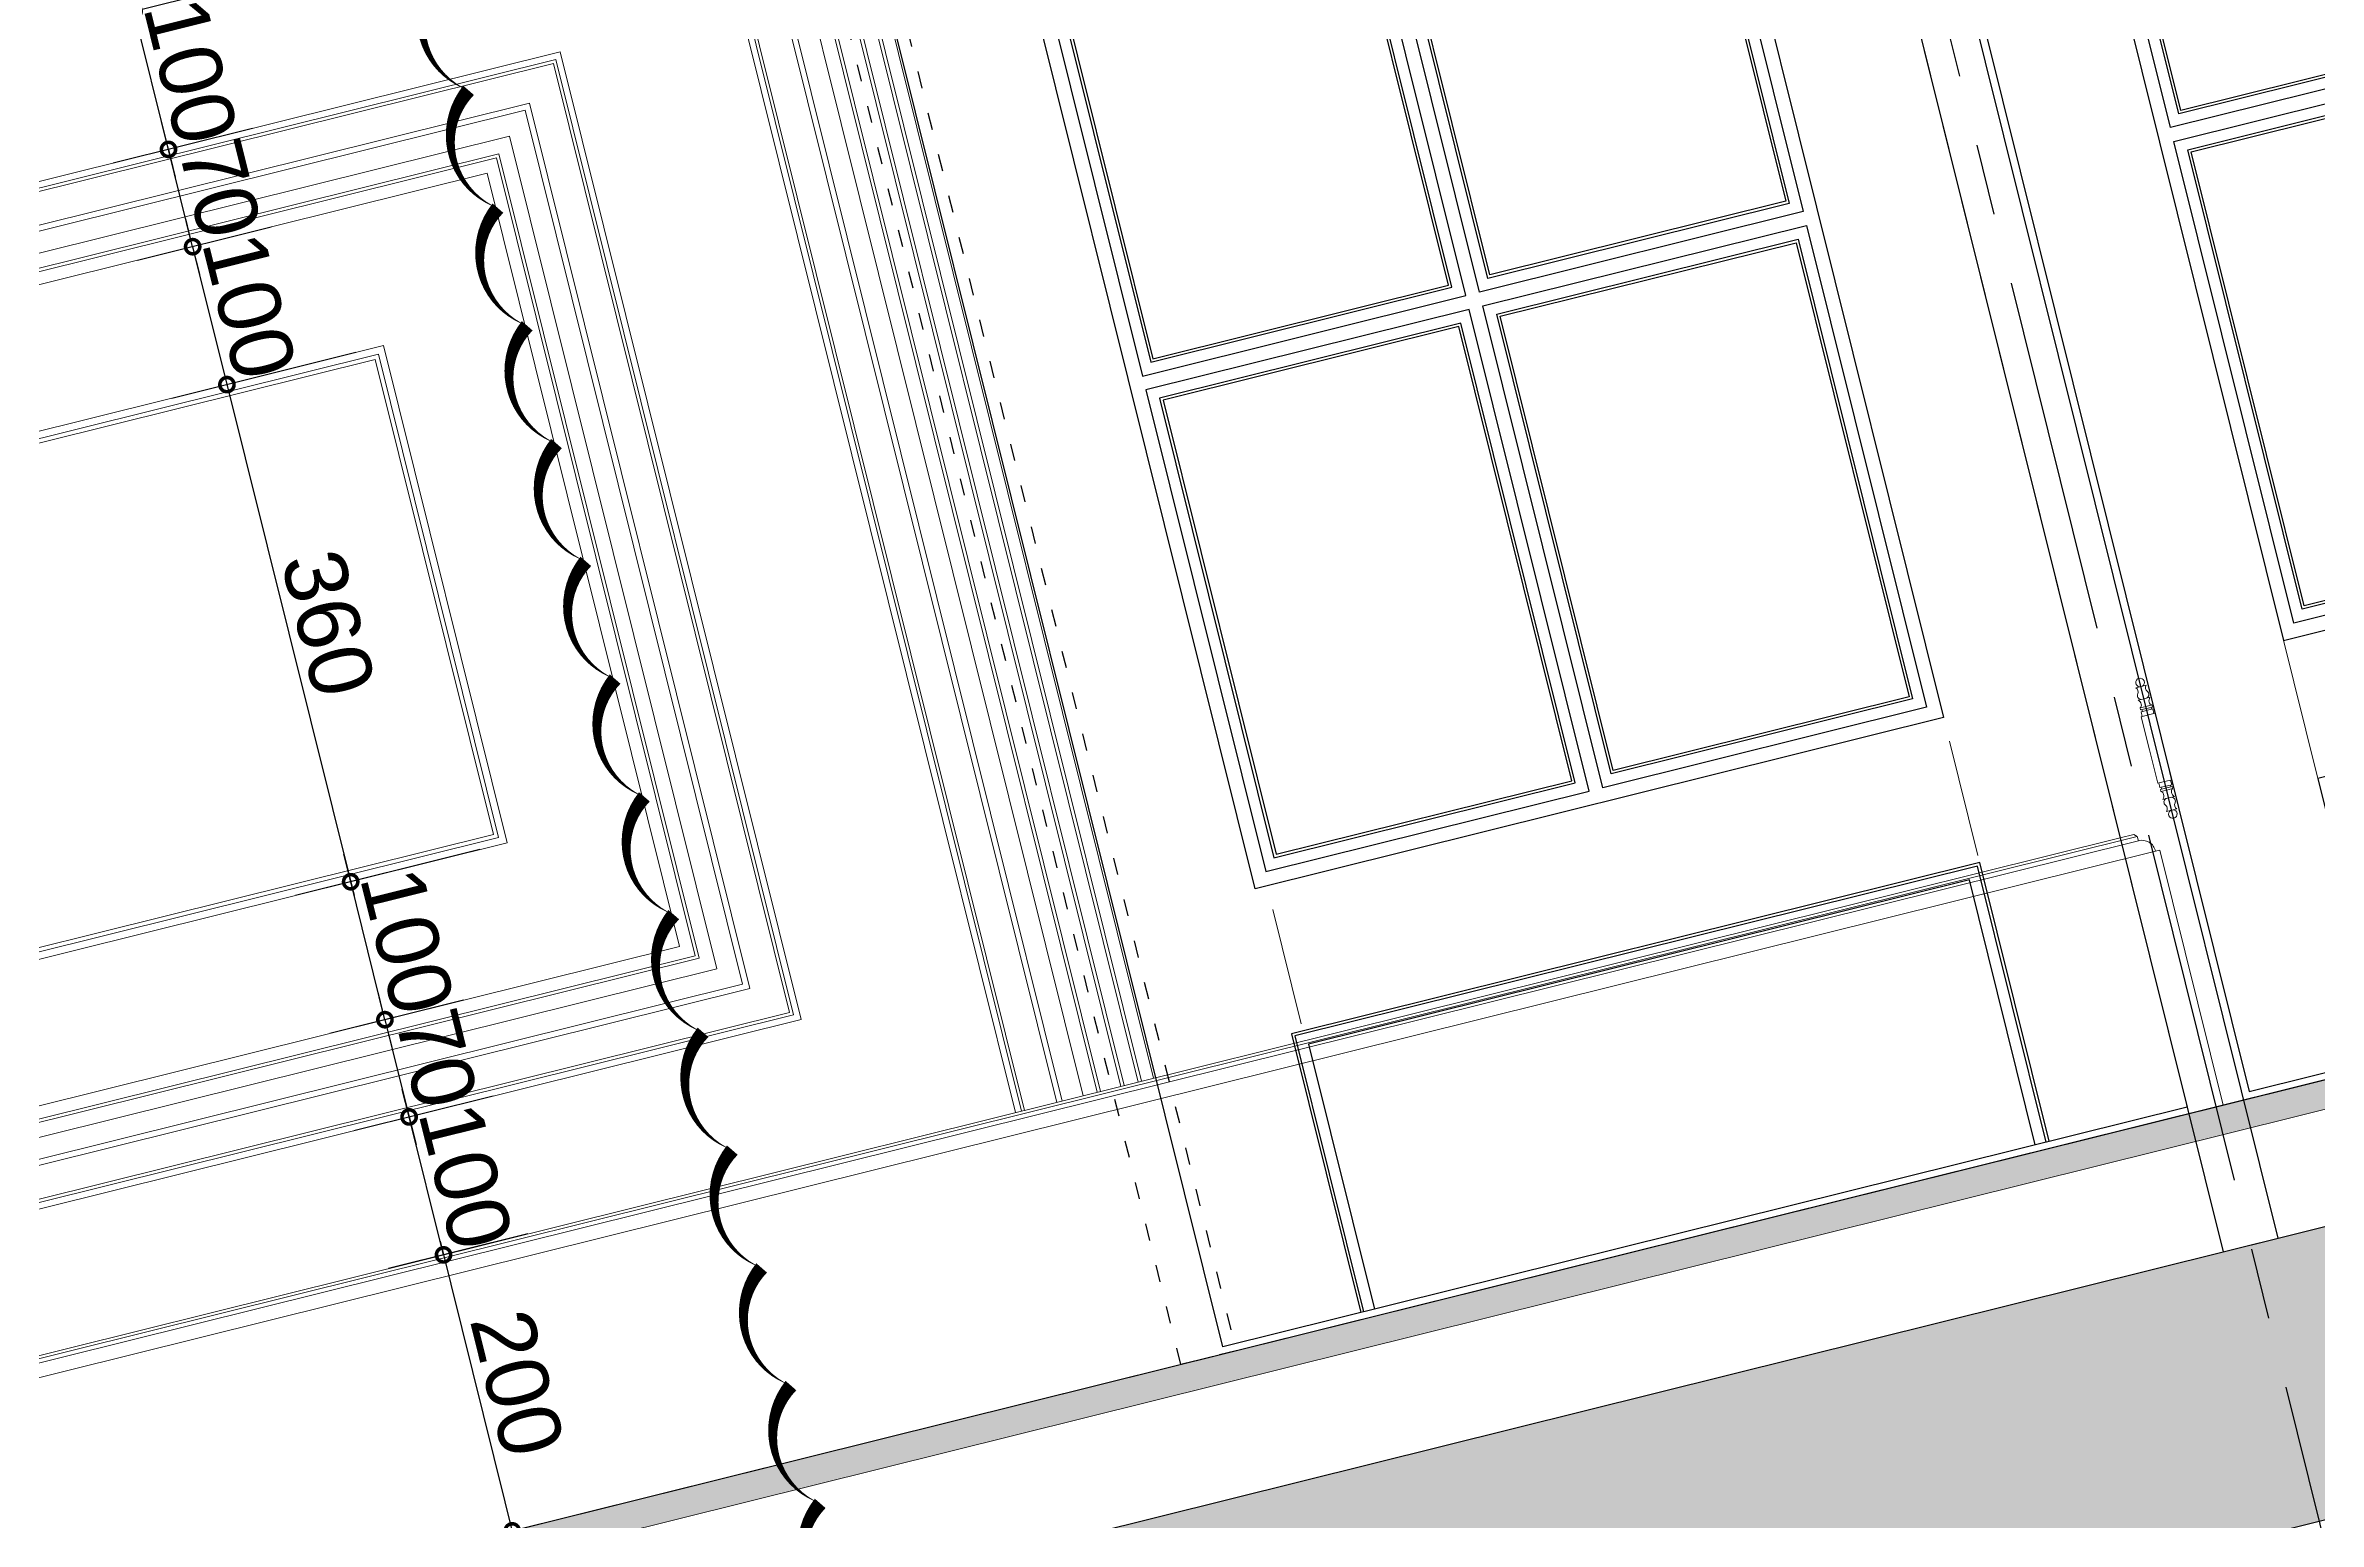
# Model space of a CAD drawing. Header units: inches. Extents: x 122939 to 389145, y 29603 to 574065.
# Drawn here: x 335618 to 337216, y 513212 to 514250 of the extents above; entities that cross this region are included whole.
import ezdxf

# ---------------------------------------------------------------- set-up
doc = ezdxf.new("R2010")
doc.units = ezdxf.units.IN
doc.header["$MEASUREMENT"] = 0
doc.linetypes.add('ACAD_ISO03W100', pattern=[30, 12, -18])
doc.linetypes.add('CENTER', pattern=[2, 1.25, -0.25, 0.25, -0.25])
for name, color, linetype in [('A-DIMESNION-1', 7, 'Continuous'), ('A-TEXT', 7, 'Continuous'), ('CQ marble hatch', 8, 'Continuous'), ('CQ Wall plan', 3, 'Continuous'), ('CQ wall section', 5, 'Continuous'), ('hatch', 8, 'Continuous'), ('Layer7', 8, 'Continuous')]:
    doc.layers.add(name, color=color, linetype=linetype)
doc.layers.add('CQ gypsum 2', color=42, linetype='Continuous', lineweight=0)
doc.layers.add('CQ Marble', color=6, linetype='Continuous', lineweight=0)
doc.styles.add('romans', font='romans.shx')
doc.styles.get("Standard").update_dxf_attribs({"font": 'arial.ttf'})
doc.dimstyles.new('CQ Anno', dxfattribs={"dimscale": 40, "dimtxt": 2.2, "dimasz": 300, "dimexe": 1, "dimexo": 0.5, "dimgap": 0.5, "dimtad": 1, "dimrnd": 1, "dimdsep": 46, "dimtxsty": 'Standard', "dimblk": 'DOTSMALL', "dimcen": 0.0025, "dimdle": 0.5, "dimclrd": 8, "dimclre": 8, "dimclrt": 2, "dimazin": 2, "dimtfac": 1, "dimtix": 1, "dimtmove": 1, "dimatfit": 0, "dimfxl": 50, "dimtolj": 1, "dimtzin": 0, "dimlwd": -1, "dimarcsym": 1})

# ---------------------------------------------------------------- blocks, each defined once
blk = doc.blocks.new('section a and b')
at = {"layer": 'CQ marble hatch', "ltscale": 1000}
h = blk.add_hatch(dxfattribs=at)
h.set_pattern_fill('ANSI36', color=256, scale=25, angle=-90, style=0)
h.set_pattern_definition([(315, (-98336.9395, 75766.195), (6.0766989, -1.65728152), [7.8125, -1.5625, 0, -1.5625])])
h.paths.add_polyline_path([(126942.6, -29210.5), (118702.1, -29210.5), (118702.1, -29190.5), (126942.6, -29190.5)])
at = {"layer": 'Layer7', "ltscale": 300}
h = blk.add_hatch(dxfattribs=at)
h.set_pattern_fill('AR-CONC', color=256, scale=10, style=0)
h.set_pattern_definition([(130, (126882.56, -934.096), (-71.72602, -6.27521), [7.5, -82.5]), (185, (126882.56, -934.096), (13.87513, 75.21921), [6, -66]), (79.5486, (126876.58, -934.62), (-57.85094, 68.94395), [6.37402, -70.11421]), (133.8158, (126882.56, -914.1), (-106.7241, -16.5519), [11.25, -123.75]), (83.3644, (126873.67, -915.47), (-93.46627, 97.4118), [9.56103, -105.1713]), (188.8158, (126882.56, -914.1), (-93.4662, 97.41186), [9, -99]), (159, (126872.56, -919.096), (-59.6907, -40.26189), [7.5, -82.5]), (214, (126872.56, -919.096), (-24.33153, 72.515), [6, -66]), (108.5486, (126867.586, -922.45), (-84.02226, 32.25305), [6.37402, -70.11421]), (142.5, (126882.56, -934.096), (-1.215986, 33.289385), [0, -65.2, 0, -67, 0, -66.25]), (172.5, (126882.56, -934.096), (-26.306954, 39.44117), [0, -38.2, 0, -63.7, 0, -25.25]), (212.5, (126904.86, -934.096), (-53.382244, -2.255487), [0, -25, 0, -78, 0, -103.5]), (222.5, (126914.86, -934.096), (-58.31862, 10.0105), [0, -32.5, 0, -51.8, 0, -73.5])])
h.paths.add_polyline_path([(118702.1, -29290.5), (126942.6, -29290.5), (126942.6, -29490.5), (118702.1, -29490.5)])
at = {"layer": 'CQ Marble'}
for p, q in [((118702.1, -29190.5, 0), (126942.6, -29190.5, 0)), ((118702.1, -29210.5, 0), (126942.6, -29210.5, 0))]:
    blk.add_line(p, q, dxfattribs=at)
at = {"layer": 'CQ Wall plan'}
blk.add_line((118702.1, -29290.5, 0), (126942.6, -29290.5, 0), dxfattribs=at)
blk.add_lwpolyline([(118702.1, -29490.5), (118702.1, -29490.5), (126942.6, -29490.5)], dxfattribs=at)
blk = doc.blocks.new('_DotSmall')
at = {"color": 0, "linetype": 'ByBlock', "const_width": 0.5}
blk.add_lwpolyline([(-0.0625, 0, 1), (0.0625, 0, 1)], format="xyb", close=True, dxfattribs=at)
blk = doc.blocks.new('*D285')
at = {"layer": 'A-DIMESNION-1', "color": 8, "lineweight": -2, "ltscale": 0.05, "transparency": 16777216}
for p, q in [((336598.7, 519154.1), (331167.4, 517802.8)), ((334379.5, 512815.8), (332523.1, 512354))]:
    blk.add_line(p, q, dxfattribs=at)
at = {"layer": 'A-DIMESNION-1', "color": 8, "ltscale": 0.05, "transparency": 16777216}
blk.add_line((332564.3, 512353.9), (331203.8, 517822.2), dxfattribs=at)
at = {"layer": 'Defpoints', "color": 0, "linetype": 'Continuous', "ltscale": 0.05, "transparency": 16777216}
for p in [(336618.1, 519159, 0), (331206.2, 517812.5), (334398.9, 512820.7)]:
    blk.add_point(p, dxfattribs=at)
at = {"layer": 'A-DIMESNION-1', "color": 8, "linetype": 'Continuous', "ltscale": 0.05, "transparency": 16777216, "xscale": 20, "yscale": 20, "zscale": 20}
for p, rotation in [((331206.2, 517812.5), 103.9714232843947), ((332561.9, 512363.6), 283.9714232843947)]:
    blk.add_blockref('_DotSmall', p, dxfattribs=dict(at, rotation=rotation))
at = {"layer": 'A-DIMESNION-1', "color": 2, "linetype": 'Continuous', "ltscale": 0.05, "transparency": 16777216, "insert": (331911.7, 515094.9), "char_height": 44, "attachment_point": 5, "rotation": 283.9714}
blk.add_mtext('\\A1;5615', dxfattribs=at)
blk = doc.blocks.new('*D300')
at = {"layer": 'A-DIMESNION-1', "color": 8, "lineweight": -2, "ltscale": 0.05, "transparency": 16777216}
for p, q in [((335957.3, 513414.5), (335859.3, 513390.1)), ((336138.4, 513253.4), (335907.6, 513196))]:
    blk.add_line(p, q, dxfattribs=at)
at = {"layer": 'A-DIMESNION-1', "color": 8, "ltscale": 0.05, "transparency": 16777216}
blk.add_line((335895.7, 513409.5), (335948.8, 513196), dxfattribs=at)
at = {"layer": 'Defpoints', "color": 0, "linetype": 'Continuous', "ltscale": 0.05, "transparency": 16777216}
for p in [(335976.7, 513419.3, 0), (336157.8, 513258.3), (335946.4, 513205.7)]:
    blk.add_point(p, dxfattribs=at)
at = {"layer": 'A-DIMESNION-1', "color": 8, "linetype": 'Continuous', "ltscale": 0.05, "transparency": 16777216, "xscale": 20, "yscale": 20, "zscale": 20}
for p, rotation in [((335898.1, 513399.8), 103.9714232843947), ((335946.4, 513205.7), 283.9714232843947)]:
    blk.add_blockref('_DotSmall', p, dxfattribs=dict(at, rotation=rotation))
at = {"layer": 'A-DIMESNION-1', "color": 2, "linetype": 'Continuous', "ltscale": 0.05, "transparency": 16777216, "insert": (335949.8, 513309.6), "char_height": 44, "attachment_point": 5, "rotation": 283.9714}
blk.add_mtext('\\A1;200', dxfattribs=at)
blk = doc.blocks.new('*D305')
at = {"layer": 'A-DIMESNION-1', "color": 8, "lineweight": -2, "ltscale": 0.05, "transparency": 16777216}
for p, q in [((335933.1, 513511.5), (335835.1, 513487.1)), ((335957.3, 513414.5), (335859.3, 513390.1))]:
    blk.add_line(p, q, dxfattribs=at)
at = {"layer": 'A-DIMESNION-1', "color": 8, "ltscale": 0.05, "transparency": 16777216}
for p, q in [((335873.9, 513496.8), (335869.1, 513516.2)), ((335898.1, 513399.8), (335873.9, 513496.8)), ((335898.1, 513399.8), (335902.9, 513380.4))]:
    blk.add_line(p, q, dxfattribs=at)
at = {"layer": 'Defpoints', "color": 0, "linetype": 'Continuous', "ltscale": 0.05, "transparency": 16777216}
for p in [(335952.5, 513516.4, 0), (335873.9, 513496.8), (335976.7, 513419.3, 0)]:
    blk.add_point(p, dxfattribs=at)
at = {"layer": 'A-DIMESNION-1', "color": 8, "linetype": 'Continuous', "ltscale": 0.05, "transparency": 16777216, "xscale": 20, "yscale": 20, "zscale": 20}
for p, rotation in [((335873.9, 513496.8), 283.9714232843946), ((335898.1, 513399.8), 103.9714232843946)]:
    blk.add_blockref('_DotSmall', p, dxfattribs=dict(at, rotation=rotation))
at = {"layer": 'A-DIMESNION-1', "color": 2, "linetype": 'Continuous', "ltscale": 0.05, "transparency": 16777216, "insert": (335913.6, 513455.2), "char_height": 44, "attachment_point": 5, "rotation": 283.9714}
blk.add_mtext('\\A1;100', dxfattribs=at)
blk = doc.blocks.new('*D310')
at = {"layer": 'A-DIMESNION-1', "color": 8, "lineweight": -2, "ltscale": 0.05, "transparency": 16777216}
for p, q in [((335912.2, 513578.9), (335818.1, 513555.5)), ((335933.1, 513511.5), (335835.1, 513487.1))]:
    blk.add_line(p, q, dxfattribs=at)
at = {"layer": 'A-DIMESNION-1', "color": 8, "ltscale": 0.05, "transparency": 16777216}
for p, q in [((335856.9, 513565.2), (335852.1, 513584.6)), ((335856.9, 513565.2), (335873.9, 513496.8)), ((335873.9, 513496.8), (335878.8, 513477.4))]:
    blk.add_line(p, q, dxfattribs=at)
at = {"layer": 'Defpoints', "color": 0, "linetype": 'Continuous', "ltscale": 0.05, "transparency": 16777216}
for p in [(335931.6, 513583.8), (335952.5, 513516.4, 0), (335873.9, 513496.8)]:
    blk.add_point(p, dxfattribs=at)
at = {"layer": 'A-DIMESNION-1', "color": 8, "linetype": 'Continuous', "ltscale": 0.05, "transparency": 16777216, "xscale": 20, "yscale": 20, "zscale": 20}
for p, rotation in [((335856.9, 513565.2), 283.9714232843947), ((335873.9, 513496.8), 103.9714232843947)]:
    blk.add_blockref('_DotSmall', p, dxfattribs=dict(at, rotation=rotation))
at = {"layer": 'A-DIMESNION-1', "color": 2, "linetype": 'Continuous', "ltscale": 0.05, "transparency": 16777216, "insert": (335893.1, 513537.9), "char_height": 44, "attachment_point": 5, "rotation": 283.9714}
blk.add_mtext('\\A1;70', dxfattribs=at)
blk = doc.blocks.new('*D315')
at = {"layer": 'A-DIMESNION-1', "color": 8, "lineweight": -2, "ltscale": 0.05, "transparency": 16777216}
for p, q in [((335923.5, 513684.8), (335794, 513652.6)), ((335912.2, 513578.9), (335818.1, 513555.5))]:
    blk.add_line(p, q, dxfattribs=at)
at = {"layer": 'A-DIMESNION-1', "color": 8, "ltscale": 0.05, "transparency": 16777216}
for p, q in [((335832.8, 513662.2), (335828, 513681.6)), ((335856.9, 513565.2), (335832.8, 513662.2)), ((335856.9, 513565.2), (335861.8, 513545.8))]:
    blk.add_line(p, q, dxfattribs=at)
at = {"layer": 'Defpoints', "color": 0, "linetype": 'Continuous', "ltscale": 0.05, "transparency": 16777216}
for p in [(335942.9, 513689.6, 0), (335832.8, 513662.2), (335931.6, 513583.8)]:
    blk.add_point(p, dxfattribs=at)
at = {"layer": 'A-DIMESNION-1', "color": 8, "linetype": 'Continuous', "ltscale": 0.05, "transparency": 16777216, "xscale": 20, "yscale": 20, "zscale": 20}
for p, rotation in [((335832.8, 513662.2), 283.9714232843946), ((335856.9, 513565.2), 103.9714232843946)]:
    blk.add_blockref('_DotSmall', p, dxfattribs=dict(at, rotation=rotation))
at = {"layer": 'A-DIMESNION-1', "color": 2, "linetype": 'Continuous', "ltscale": 0.05, "transparency": 16777216, "insert": (335872.5, 513620.6), "char_height": 44, "attachment_point": 5, "rotation": 283.9714}
blk.add_mtext('\\A1;100', dxfattribs=at)
blk = doc.blocks.new('*D320')
at = {"layer": 'A-DIMESNION-1', "color": 8, "lineweight": -2, "ltscale": 0.05, "transparency": 16777216}
for p, q in [((335836.5, 514034.4), (335707, 514002.1)), ((335923.5, 513684.8), (335794, 513652.6))]:
    blk.add_line(p, q, dxfattribs=at)
at = {"layer": 'A-DIMESNION-1', "color": 8, "ltscale": 0.05, "transparency": 16777216}
blk.add_line((335743.4, 514021.5), (335835.2, 513652.5), dxfattribs=at)
at = {"layer": 'Defpoints', "color": 0, "linetype": 'Continuous', "ltscale": 0.05, "transparency": 16777216}
for p in [(335855.9, 514039.2, 0), (335942.9, 513689.6, 0), (335832.8, 513662.2)]:
    blk.add_point(p, dxfattribs=at)
at = {"layer": 'A-DIMESNION-1', "color": 8, "linetype": 'Continuous', "ltscale": 0.05, "transparency": 16777216, "xscale": 20, "yscale": 20, "zscale": 20}
for p, rotation in [((335745.8, 514011.8), 103.9714232843947), ((335832.8, 513662.2), 283.9714232843947)]:
    blk.add_blockref('_DotSmall', p, dxfattribs=dict(at, rotation=rotation))
at = {"layer": 'A-DIMESNION-1', "color": 2, "linetype": 'Continuous', "ltscale": 0.05, "transparency": 16777216, "insert": (335816.9, 513843.9), "char_height": 44, "attachment_point": 5, "rotation": 283.9714}
blk.add_mtext('\\A1;360', dxfattribs=at)
blk = doc.blocks.new('*D325')
at = {"layer": 'A-DIMESNION-1', "color": 8, "lineweight": -2, "ltscale": 0.05, "transparency": 16777216}
for p, q in [((335777, 514122.6), (335682.8, 514099.2)), ((335836.5, 514034.4), (335707, 514002.1))]:
    blk.add_line(p, q, dxfattribs=at)
at = {"layer": 'A-DIMESNION-1', "color": 8, "ltscale": 0.05, "transparency": 16777216}
for p, q in [((335721.7, 514108.8), (335716.8, 514128.3)), ((335721.7, 514108.8), (335745.8, 514011.8)), ((335745.8, 514011.8), (335750.6, 513992.4))]:
    blk.add_line(p, q, dxfattribs=at)
at = {"layer": 'Defpoints', "color": 0, "linetype": 'Continuous', "ltscale": 0.05, "transparency": 16777216}
for p in [(335796.4, 514127.4), (335855.9, 514039.2, 0), (335745.8, 514011.8)]:
    blk.add_point(p, dxfattribs=at)
at = {"layer": 'A-DIMESNION-1', "color": 8, "linetype": 'Continuous', "ltscale": 0.05, "transparency": 16777216, "xscale": 20, "yscale": 20, "zscale": 20}
for p, rotation in [((335721.7, 514108.8), 283.9714232843947), ((335745.8, 514011.8), 103.9714232843947)]:
    blk.add_blockref('_DotSmall', p, dxfattribs=dict(at, rotation=rotation))
at = {"layer": 'A-DIMESNION-1', "color": 2, "linetype": 'Continuous', "ltscale": 0.05, "transparency": 16777216, "insert": (335761.4, 514067.2), "char_height": 44, "attachment_point": 5, "rotation": 283.9714}
blk.add_mtext('\\A1;100', dxfattribs=at)
blk = doc.blocks.new('*D330')
at = {"layer": 'A-DIMESNION-1', "color": 8, "ltscale": 0.05, "transparency": 16777216}
for p, q in [((335704.7, 514177.2), (335699.8, 514196.6)), ((335721.7, 514108.8), (335704.7, 514177.2)), ((335721.7, 514108.8), (335726.5, 514089.4))]:
    blk.add_line(p, q, dxfattribs=at)
at = {"layer": 'A-DIMESNION-1', "color": 8, "lineweight": -2, "ltscale": 0.05, "transparency": 16777216}
for p, q in [((335763.8, 514191.9), (335665.8, 514167.6)), ((335777, 514122.6), (335682.8, 514099.2))]:
    blk.add_line(p, q, dxfattribs=at)
at = {"layer": 'Defpoints', "color": 0, "linetype": 'Continuous', "ltscale": 0.05, "transparency": 16777216}
for p in [(335783.2, 514196.8, 0), (335704.7, 514177.2), (335796.4, 514127.4)]:
    blk.add_point(p, dxfattribs=at)
at = {"layer": 'A-DIMESNION-1', "color": 8, "linetype": 'Continuous', "ltscale": 0.05, "transparency": 16777216, "xscale": 20, "yscale": 20, "zscale": 20}
for p, rotation in [((335704.7, 514177.2), 283.9714232843946), ((335721.7, 514108.8), 103.9714232843946)]:
    blk.add_blockref('_DotSmall', p, dxfattribs=dict(at, rotation=rotation))
at = {"layer": 'A-DIMESNION-1', "color": 2, "linetype": 'Continuous', "ltscale": 0.05, "transparency": 16777216, "insert": (335740.8, 514149.9), "char_height": 44, "attachment_point": 5, "rotation": 283.9714}
blk.add_mtext('\\A1;70', dxfattribs=at)
blk = doc.blocks.new('*D335')
at = {"layer": 'A-DIMESNION-1', "color": 8, "ltscale": 0.05, "transparency": 16777216}
for p, q in [((335680.5, 514274.3), (335675.7, 514293.7)), ((335704.7, 514177.2), (335680.5, 514274.3)), ((335704.7, 514177.2), (335709.5, 514157.8))]:
    blk.add_line(p, q, dxfattribs=at)
at = {"layer": 'A-DIMESNION-1', "color": 8, "lineweight": -2, "ltscale": 0.05, "transparency": 16777216}
for p, q in [((335739.7, 514289), (335641.7, 514264.6)), ((335763.8, 514191.9), (335665.8, 514167.6))]:
    blk.add_line(p, q, dxfattribs=at)
at = {"layer": 'Defpoints', "color": 0, "linetype": 'Continuous', "ltscale": 0.05, "transparency": 16777216}
for p in [(335759.1, 514293.8, 0), (335680.5, 514274.3), (335783.2, 514196.8, 0)]:
    blk.add_point(p, dxfattribs=at)
at = {"layer": 'A-DIMESNION-1', "color": 8, "linetype": 'Continuous', "ltscale": 0.05, "transparency": 16777216, "xscale": 20, "yscale": 20, "zscale": 20}
for p, rotation in [((335680.5, 514274.3), 283.9714232843946), ((335704.7, 514177.2), 103.9714232843946)]:
    blk.add_blockref('_DotSmall', p, dxfattribs=dict(at, rotation=rotation))
at = {"layer": 'A-DIMESNION-1', "color": 2, "linetype": 'Continuous', "ltscale": 0.05, "transparency": 16777216, "insert": (335720.2, 514232.6), "char_height": 44, "attachment_point": 5, "rotation": 283.9714}
blk.add_mtext('\\A1;100', dxfattribs=at)
blk = doc.blocks.new('french door panel')
at = {"color": 8, "lineweight": 0}
blk.add_line((6756.2, 1969.2, 0), (6756.2, 1864.2), dxfattribs=at)
at = {"color": 0, "lineweight": -2, "elevation": 0}
for points in [[(5903.7, 4229.2), (6856.2, 4229.2), (6856.2, 1662.2), (5903.7, 1662.2)], [(6003.7, 4129.2), (6756.2, 4129.2), (6756.2, 1964.3), (6003.7, 1964.3)], [(6746.2, 2682.6), (6508.7, 2682.6), (6508.7, 2333.4), (6746.2, 2333.4)], [(6738.2, 2674.6), (6516.7, 2674.6), (6516.7, 2341.4), (6738.2, 2341.4)], [(6736.2, 2672.6), (6518.7, 2672.6), (6518.7, 2343.4), (6736.2, 2343.4)], [(6746.2, 2323.4), (6508.7, 2323.4), (6508.7, 1974.3), (6746.2, 1974.3)], [(6738.2, 2315.4), (6516.7, 2315.4), (6516.7, 1982.3), (6738.2, 1982.3)], [(6736.2, 2313.4), (6518.7, 2313.4), (6518.7, 1984.3), (6736.2, 1984.3)]]:
    blk.add_lwpolyline(points, close=True, dxfattribs=at)
blk.add_lwpolyline([(6003.7, 1662.2), (6003.7, 1864.2), (6756.2, 1864.2), (6756.2, 1662.2)], dxfattribs=at)
blk = doc.blocks.new('french door fixed panel')
at = {"color": 8, "lineweight": 0}
for p, q in [((7001.2, 1952.2), (7001.2, 1869.3)), ((7491.5, 1952.2), (7491.5, 1869.3))]:
    blk.add_line(p, q, dxfattribs=at)
at = {"color": 0, "lineweight": -2, "elevation": 0}
for points in [[(7599.9, 4234.2), (6901.2, 4234.2), (6901.2, 1662.2), (7599.9, 1662.2)], [(7499.9, 4134.2), (7001.2, 4134.2), (7001.2, 1969.3), (7499.9, 1969.3)], [(7245.6, 2687.6), (7011.2, 2687.6), (7011.2, 2338.4), (7245.6, 2338.4)], [(7255.6, 2687.6), (7489.9, 2687.6), (7489.9, 2338.4), (7255.6, 2338.4)], [(7237.6, 2679.6), (7019.2, 2679.6), (7019.2, 2346.4), (7237.6, 2346.4)], [(7237.6, 2679.6), (7019.2, 2679.6), (7019.2, 2346.4), (7237.6, 2346.4)], [(7235.6, 2677.6), (7021.2, 2677.6), (7021.2, 2348.4), (7235.6, 2348.4)], [(7235.6, 2677.6), (7021.2, 2677.6), (7021.2, 2348.4), (7235.6, 2348.4)], [(7263.6, 2679.6), (7481.9, 2679.6), (7481.9, 2346.4), (7263.6, 2346.4)], [(7263.6, 2679.6), (7481.9, 2679.6), (7481.9, 2346.4), (7263.6, 2346.4)], [(7265.6, 2677.6), (7479.9, 2677.6), (7479.9, 2348.4), (7265.6, 2348.4)], [(7265.6, 2677.6), (7479.9, 2677.6), (7479.9, 2348.4), (7265.6, 2348.4)], [(7245.6, 2328.4), (7011.2, 2328.4), (7011.2, 1979.3), (7245.6, 1979.3)], [(7245.6, 2328.4), (7011.2, 2328.4), (7011.2, 1979.3), (7245.6, 1979.3)], [(7237.6, 2320.4), (7019.2, 2320.4), (7019.2, 1987.3), (7237.6, 1987.3)], [(7237.6, 2320.4), (7019.2, 2320.4), (7019.2, 1987.3), (7237.6, 1987.3)], [(7235.6, 2318.4), (7021.2, 2318.4), (7021.2, 1989.3), (7235.6, 1989.3)], [(7235.6, 2318.4), (7021.2, 2318.4), (7021.2, 1989.3), (7235.6, 1989.3)], [(7255.6, 2328.4), (7489.9, 2328.4), (7489.9, 1979.3), (7255.6, 1979.3)], [(7255.6, 2328.4), (7489.9, 2328.4), (7489.9, 1979.3), (7255.6, 1979.3)], [(7263.6, 2320.4), (7481.9, 2320.4), (7481.9, 1987.3), (7263.6, 1987.3)], [(7263.6, 2320.4), (7481.9, 2320.4), (7481.9, 1987.3), (7263.6, 1987.3)], [(7265.6, 2318.4), (7479.9, 2318.4), (7479.9, 1989.3), (7265.6, 1989.3)], [(7265.6, 2318.4), (7479.9, 2318.4), (7479.9, 1989.3), (7265.6, 1989.3)]]:
    blk.add_lwpolyline(points, close=True, dxfattribs=at)
for points in [[(7001.2, 1662.2), (7001.2, 1864.2), (7499.9, 1864.2), (7499.9, 1662.2)], [(7003.2, 1662.2), (7003.2, 1862.2), (7497.9, 1862.2), (7497.9, 1662.2)], [(7011.2, 1662.2), (7011.2, 1854.2), (7489.9, 1854.2), (7489.9, 1662.2)]]:
    blk.add_lwpolyline(points, dxfattribs=at)
blk = doc.blocks.new('hinge paumelle')
at = {"color": 0, "lineweight": 0}
for p, q in [((3515.3, 5242.2), (3523.8, 5242.2)), ((3516.2, 5246.9), (3522.9, 5246.9)), ((3516.2, 5245.5), (3522.9, 5245.5)), ((3515.3, 5194), (3523.8, 5194)), ((3516.2, 5190.6), (3522.9, 5190.6)), ((3516.2, 5189.3), (3522.9, 5189.3))]:
    blk.add_line(p, q, dxfattribs=at)
for points in [[(3519.5, 5262.8), (3515.8, 5262.8, -0.404064), (3516.1, 5258.5, 0.508017), (3517.4, 5254), (3519.5, 5254)], [(3519.5, 5262.8), (3523.3, 5262.8, 0.404064), (3523, 5258.5, -0.508017), (3521.7, 5254), (3519.5, 5254)], [(3519.5, 5254), (3515.3, 5254, -0.197419), (3516.7, 5250.7, -0.309597), (3515.3, 5248.4), (3519.5, 5248.4)], [(3519.5, 5254), (3523.8, 5254, 0.197419), (3522.4, 5250.7, 0.309597), (3523.8, 5248.4), (3519.5, 5248.4)], [(3519.5, 5182.1), (3515.3, 5182.1, 0.197419), (3516.7, 5185.4, 0.309597), (3515.3, 5187.8), (3519.5, 5187.8)], [(3519.5, 5173.3), (3515.8, 5173.3, 0.404064), (3516.1, 5177.6, -0.508017), (3517.4, 5182.1), (3519.5, 5182.1)], [(3519.5, 5182.1), (3523.8, 5182.1, -0.197419), (3522.4, 5185.4, -0.309597), (3523.8, 5187.8), (3519.5, 5187.8)], [(3519.5, 5173.3), (3523.3, 5173.3, -0.404064), (3523, 5177.6, 0.508017), (3521.7, 5182.1), (3519.5, 5182.1)]]:
    blk.add_lwpolyline(points, format="xyb", dxfattribs=at)
for points in [[(3519.5, 5248.4), (3515.3, 5248.4), (3515.3, 5246.9), (3516.2, 5246.9), (3516.2, 5245.5), (3515.3, 5245.5), (3515.3, 5242.2), (3514.5, 5242.2), (3514.5, 5218.1)], [(3519.5, 5248.4), (3523.8, 5248.4), (3523.8, 5246.9), (3522.9, 5246.9), (3522.9, 5245.5), (3523.8, 5245.5), (3523.8, 5242.2), (3524.5, 5242.2), (3524.5, 5218.1)], [(3519.5, 5187.8), (3515.3, 5187.8), (3515.3, 5189.3), (3516.2, 5189.3), (3516.2, 5190.6), (3515.3, 5190.6), (3515.3, 5194), (3514.5, 5194), (3514.5, 5218.1)], [(3519.5, 5187.8), (3523.8, 5187.8), (3523.8, 5189.3), (3522.9, 5189.3), (3522.9, 5190.6), (3523.8, 5190.6), (3523.8, 5194), (3524.5, 5194), (3524.5, 5218.1)]]:
    blk.add_lwpolyline(points, dxfattribs=at)
for centre, start, end in [((3519.5, 5265.7), 287.5595, 252.4405), ((3519.5, 5170.4), 107.5595, 72.4405)]:
    blk.add_arc(centre, 3.04, start, end, dxfattribs=at)

msp = doc.modelspace()

# ---------------------------------------------------------------- linework, layer by layer
at = {"color": 4}
msp.add_line((342083.481, 514732.578, 0.001), (330139.194, 511760.86, 0.001), dxfattribs=at)
at = {"color": 0, "linetype": 'ACAD_ISO03W100', "elevation": -0.006}
msp.add_lwpolyline([(336455.323, 513332.302), (336416.507, 513322.644), (335784.626, 515862.375), (336493.288, 516038.688), (336502.945, 515999.872), (335833.1, 515833.215)], close=True, dxfattribs=at)
at = {"color": 0, "elevation": 0.002}
msp.add_lwpolyline([(337149.312, 513401.916), (337188.129, 513411.574), (336532.104, 516048.346), (336493.288, 516038.688)], close=True, dxfattribs=at)
at = {"color": 2}
msp.add_lwpolyline([(336183.56, 513142.216, 0, 10, -0.52056705), (336162.933, 513225.054, 0, 10, -0.52056705), (336142.359, 513307.876, 0, 10, -0.52056705), (336121.753, 513390.646, 0, 10, -0.52056705), (336101.124, 513473.483, 0, 10, -0.52056705), (336080.551, 513556.307, 0, 10, -0.52056705), (336059.945, 513639.075, 0, 10, -0.52056705), (336039.314, 513721.912, 0, 10, -0.52056705), (336018.742, 513804.738, 0, 10, -0.52056705), (335998.138, 513887.505, 0, 10, -0.52056705), (335977.505, 513970.341, 0, 10, -0.52056705), (335956.934, 514053.169, 0, 10, -0.52056705), (335936.33, 514135.934, 0, 10, -0.52056705), (335915.696, 514218.77, 0, 10, -0.52056705), (335895.126, 514301.601, 0, 10, -0.52056705), (335874.523, 514384.364, 0, 10, -0.52056705), (335853.887, 514467.199, 0, 10, -0.52056705), (335833.317, 514550.032, 0, 10, -0.52056705), (335812.716, 514632.794, 0, 10, -0.52056705), (335792.078, 514715.628, 0, 10, -0.52056705), (335771.509, 514798.463, 0, 10, -0.52056705), (335750.909, 514881.223, 0, 10, -0.52056705), (335730.268, 514964.057, 0, 10, -0.52056705), (335709.701, 515046.894, 0, 10, -0.52056705)], format="xyseb", dxfattribs=at)
at = {"layer": 'CQ gypsum 2', "elevation": -0.006}
for points in [[(336300.29, 513499.827), (335699.796, 515913.403), (339193.295, 516782.58), (339793.789, 514369.004)], [(336304.499, 513500.874), (335705.052, 515910.241), (339190.134, 516777.324), (339789.58, 514367.956)], [(336306.473, 513501.365), (335707.518, 515908.758), (339188.651, 516774.858), (339787.606, 514367.465)], [(336329.196, 513507.019), (335735.895, 515891.689), (339171.581, 516746.481), (339764.883, 514361.812)], [(336333.161, 513508.005), (335740.845, 515888.711), (339168.603, 516741.531), (339760.918, 514360.825)], [(336347.745, 513511.634), (335759.058, 515877.755), (339157.647, 516723.318), (339746.334, 514357.197)], [(336357.69, 513514.108), (335771.478, 515870.284), (339150.176, 516710.899), (339736.389, 514354.722)], [(336359.998, 513514.682), (335774.359, 515868.551), (339148.443, 516708.017), (339734.082, 514354.148)], [(336374.298, 513518.24), (335792.218, 515857.808), (339137.7, 516690.159), (339719.781, 514350.59)], [(336376.606, 513518.814), (335795.099, 515856.075), (339135.967, 516687.277), (339717.474, 514350.016)], [(336386.552, 513521.289), (335807.52, 515848.603), (339128.496, 516674.856), (339707.528, 514347.542)], [(336388.86, 513521.863), (335810.402, 515846.869), (339126.762, 516671.974), (339705.219, 514346.967)], [(336397.332, 513523.971), (335820.982, 515840.505), (339120.398, 516661.394), (339696.747, 514344.86)]]:
    msp.add_lwpolyline(points, dxfattribs=at)
for points in [[(335980.187, 514245.773), (334427.515, 513859.471), (334596.802, 513179.051), (336149.475, 513565.353)], [(335977.026, 514240.517), (334432.771, 513856.309), (334599.964, 513184.307), (336144.219, 513568.514)], [(335975.331, 514237.701), (334435.587, 513854.615), (334601.658, 513187.123), (336141.402, 513570.209)], [(335958.48, 514209.687), (334463.601, 513837.764), (334618.509, 513215.137), (336113.389, 513587.06)], [(335955.486, 514204.711), (334468.577, 513834.77), (334621.503, 513220.113), (336108.412, 513590.054)], [(335944.54, 514186.513), (334486.775, 513823.823), (334632.45, 513238.311), (336090.214, 513601)], [(335937.068, 514174.092), (334499.196, 513816.352), (334639.921, 513250.732), (336077.794, 513608.472)], [(335935.335, 514171.211), (334502.077, 513814.619), (334641.655, 513253.613), (336074.912, 513610.205)], [(335928.822, 514160.384), (334512.904, 513808.106), (334648.167, 513264.44), (336064.085, 513616.718)], [(335928.822, 514160.384), (334512.904, 513808.106), (334648.167, 513264.44), (336064.085, 513616.718)], [(335855.924, 514039.198), (334634.09, 513735.208), (334721.065, 513385.625), (335942.9, 513689.616)], [(335852.285, 514033.148), (334640.14, 513731.568), (334724.705, 513391.676), (335936.849, 513693.255)], [(335850.098, 514029.512), (334643.776, 513729.381), (334726.892, 513395.312), (335933.214, 513695.442)]]:
    msp.add_lwpolyline(points, close=True, dxfattribs=at)
at = {"layer": 'CQ Marble'}
for p, q in [((334524.171, 513057.932, 0.001), (337076.88, 513693.041, 0.001)), ((334524.654, 513055.991, 0.001), (337089.008, 513693.998, 0.001)), ((334525.379, 513053.079, 0.001), (337089.733, 513691.086, 0.001)), ((334527.793, 513043.375, 0.001), (337101.851, 513683.797, 0.001))]:
    msp.add_line(p, q, dxfattribs=at)
at = {"layer": 'CQ Marble', "elevation": 0.001}
msp.add_lwpolyline([(337125.168, 513498.958), (337149.428, 513504.994), (337104.762, 513684.521), (337101.851, 513683.797, 0.41481606), (337089.733, 513691.086), (337089.008, 513693.998), (337086.585, 513695.456), (337076.88, 513693.041)], format="xyb", dxfattribs=at)
at = {"layer": 'hatch', "linetype": 'CENTER', "ltscale": 200}
msp.add_line((337543.674, 511899.687, 0.002), (335962.629, 518254.413, 0.002), dxfattribs=at)

# ---------------------------------------------------------------- block references
at = {"color": 0, "xscale": -1, "rotation": 13.97142328298562}
for name, p in [('french door panel', (344222.356, 513556.975, 0.002)), ('french door fixed panel', (344222.356, 513556.975, 0.002)), ('hinge paumelle', (341777.675, 509542.113, 0.002))]:
    msp.add_blockref(name, p, dxfattribs=at)
at = {"layer": 'CQ wall section', "color": 0, "rotation": 13.97142328298569}
msp.add_blockref('section a and b', (211848.651, 512410.809, 0.002), dxfattribs=at)

# ---------------------------------------------------------------- texts
at = {"layer": 'A-TEXT', "color": 1, "style": 'romans'}
msp.add_text('CANCEL COLUMNS AND REPLACE BY FRENCH DOOR', height=500, rotation=13.971423, dxfattribs=at).set_placement((330472.186, 509317.602, 0))

# ---------------------------------------------------------------- dimensions: what is measured, and where the dimension line sits
at = {"layer": 'A-DIMESNION-1', "color": 64, "linetype": 'Continuous', "ltscale": 0.05}
for base, p1, p2, angle, picture, middle in [((331206.233, 517812.5, 0), (334398.919, 512820.672, 0), (336618.089, 519158.961, 0.001), 103.971423, '*D285', (331911.691, 515094.935, 0)), ((335680.508, 514274.262, 0.002), (335783.242, 514196.774, -0.006), (335759.099, 514293.815, -0.006), 283.971423, '*D335', (335720.203, 514232.614, 0.002)), ((335704.651, 514177.22, 0.002), (335796.373, 514127.431, 0.002), (335783.242, 514196.774, -0.006), 283.971423, '*D330', (335740.781, 514149.904, 0.002)), ((335745.807, 514011.801, 0.002), (335796.373, 514127.431, 0.002), (335855.924, 514039.198, -0.006), 103.971423, '*D325', (335761.359, 514067.195, 0.002)), ((335832.783, 513662.219, 0.002), (335855.924, 514039.198, -0.006), (335942.9, 513689.616, -0.006), 103.971423, '*D320', (335816.933, 513843.886, 0.002)), ((335832.783, 513662.219, 0.002), (335931.636, 513583.765, 0.002), (335942.9, 513689.616, -0.006), 283.971423, '*D315', (335872.478, 513620.571, 0.002)), ((335873.939, 513496.8, 0.002), (335931.636, 513583.765, 0.002), (335952.53, 513516.353, -0.006), 103.971423, '*D310', (335893.056, 513537.861, 0.002)), ((335873.939, 513496.8, 0.002), (335976.674, 513419.312, 0.001), (335952.53, 513516.353, -0.006), 283.971423, '*D305', (335913.634, 513455.152, 0.002)), ((335946.37, 513205.675, 0.002), (335976.674, 513419.312, 0.001), (336157.78, 513258.273, 0.002), 103.971423, '*D300', (335949.85, 513309.589, 0.002))]:
    dim = msp.add_linear_dim(base=base, p1=p1, p2=p2, angle=angle, dimstyle='CQ Anno', override={"dimscale": 0, "dimasz": 1, "dimexe": 2, "dimexo": 1, "dimgap": 0.3, "dimcen": 0.005}, dxfattribs=at)
    dim.commit()
    dim.dimension.update_dxf_attribs({"geometry": picture, "text_midpoint": middle})

doc.saveas('drawing.dxf')
